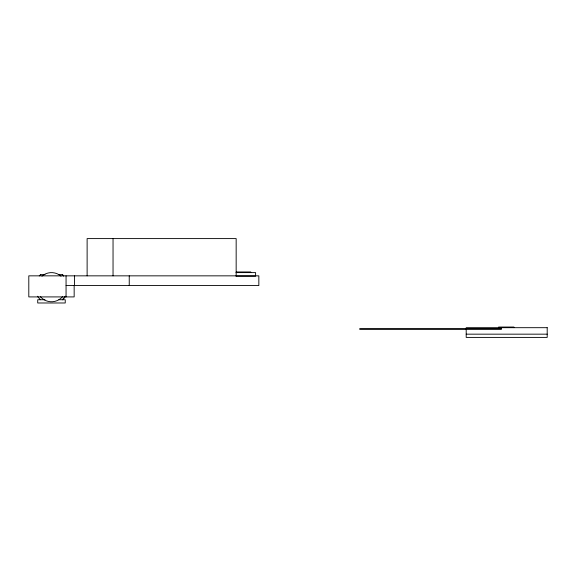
<?xml version="1.0" encoding="UTF-8"?>
<svg xmlns="http://www.w3.org/2000/svg" width="576" height="576" viewBox="0 0 576 576"><rect width="100%" height="100%" fill="white"/><g stroke="black" fill="none" stroke-linecap="round" stroke-linejoin="round"><path stroke-width="0.86" d="M236.261 271.966L250.74 271.966L250.74 272.606M235.994 272.606L255.6 272.606L255.6 276.17L235.994 276.17M40.615 274.637L44.957 274.637M58.867 274.637L62.345 274.637A16.603 16.603 0 0 1 63.691 275.933A16.603 16.603 0 0 0 62.345 274.637M66.06 285.566L258.84 285.566L258.84 275.846L28.8 275.846L28.8 296.914L74.16 296.914L74.16 285.566M44.957 299.743L37.714 299.743L37.714 302.983L65.246 302.983L65.246 299.743L58.867 299.743M466.2 334.166L547.2 334.166M513.929 327.686L513.929 327.046L498.6 327.046L498.6 327.686M236.16 275.846L236.16 238.594L87.12 238.594L87.12 275.846M129.24 275.846L129.24 285.566M113.04 238.594L113.04 275.846M74.498 275.846L74.498 285.566M66.06 275.846L66.06 296.914M62.345 299.743A16.603 16.603 0 0 0 65.398 296.244A16.603 16.603 0 0 1 62.345 299.743M40.615 299.743A16.603 16.603 0 0 1 37.562 296.244M39.269 275.933A16.603 16.603 0 0 1 40.615 274.637M62.496 296.741A14.58 14.58 0 0 1 40.464 296.741M41.933 276.17A14.58 14.58 0 0 1 61.027 276.17M547.2 327.686L466.2 327.686L466.2 337.406L547.2 337.406L547.2 327.686M501.437 328.666L359.683 328.666L359.683 329.314L501.437 329.314L501.437 328.666"/></g></svg>
